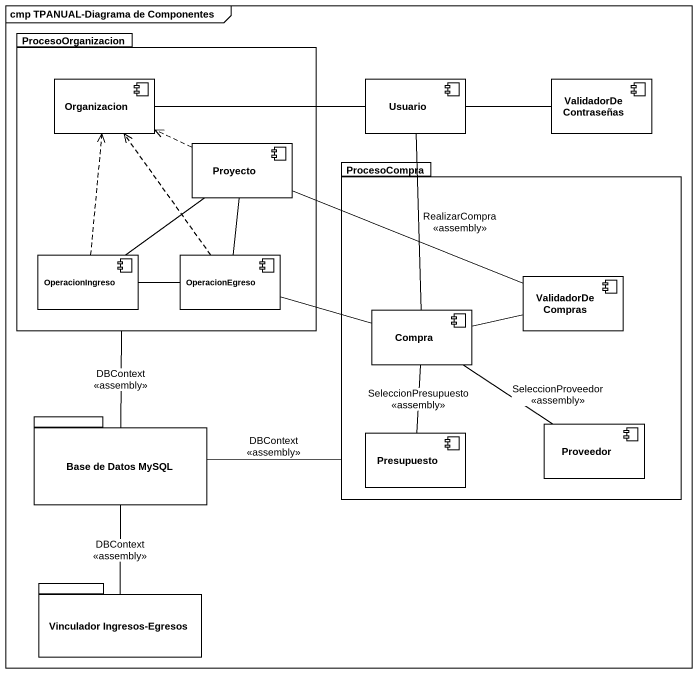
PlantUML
@startuml
mainframe cmp TPANUAL-Diagrama de Componentes
package ProcesoOrganizacion {
  component Organizacion
  component Proyecto
  component OperacionIngreso
  component OperacionEgreso
}
component Usuario
component ValidadorDeContraseñas
package ProcesoCompra {
  component ValidadorDeCompras
  component Compra
  component Presupuesto
  component Proveedor
}
package "Base de Datos MySQL" as Base_de_Datos_MySQL {
}
package "Vinculador Ingresos-Egresos" as Vinculador_Ingresos_Egresos {
}
Organizacion -right- Usuario
Usuario -- Compra : RealizarCompra\n<<assembly>>
ValidadorDeContraseñas -left- Usuario
Proyecto .left.> Organizacion
Proyecto -- OperacionIngreso
Proyecto -- OperacionEgreso
Proyecto -right- ValidadorDeCompras
OperacionIngreso .up.> Organizacion
OperacionEgreso .up.> Organizacion
OperacionEgreso -left- OperacionIngreso
OperacionEgreso -right- Compra
ValidadorDeCompras -left- Compra
Compra -- Presupuesto : SeleccionPresupuesto\n<<assembly>>
Compra -- Proveedor : SeleccionProveedor\n<<assembly>>
Base_de_Datos_MySQL -up- ProcesoOrganizacion : DBContext\n<<assembly>>
Base_de_Datos_MySQL -right- ProcesoCompra : DBContext\n<<assembly>>
Vinculador_Ingresos_Egresos -up- Base_de_Datos_MySQL : DBContext\n<<assembly>>
@enduml
